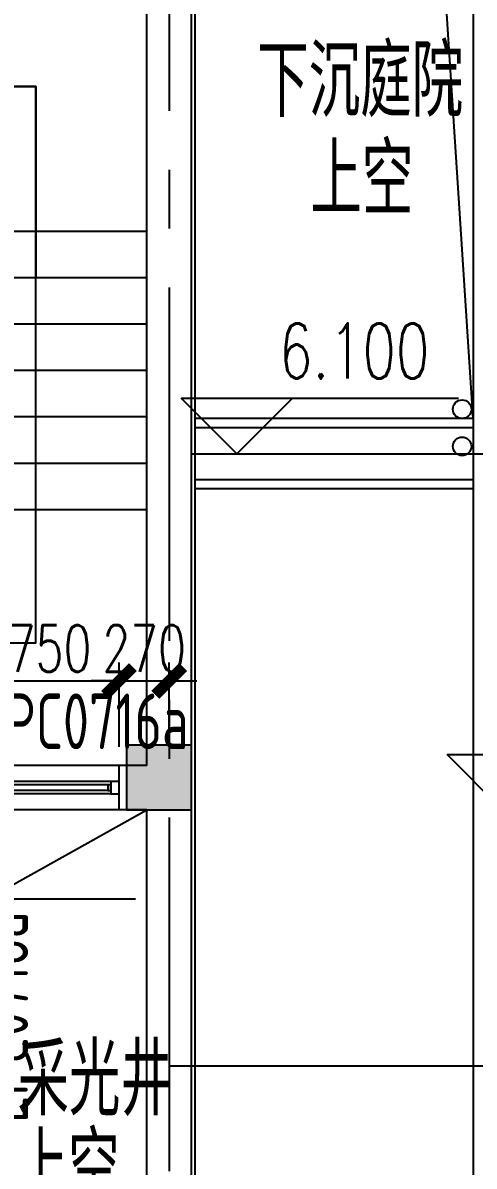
# Model space of a CAD drawing. Extents: x 296441 to 853063, y 459050 to 1117990.
# Drawn here: x 619309 to 621743, y 571787 to 577950 of the extents above; entities that cross this region are included whole.
import ezdxf

# ---------------------------------------------------------------- set-up
doc = ezdxf.new("R2010")
doc.units = 0
doc.header["$LTSCALE"] = 1000
doc.linetypes.add('14-GRID$0$CENTER2', pattern=[28.575, 19.05, -3.175, 3.175, -3.175])
for name, color, linetype in [('0-COL-H1', 170, 'Continuous'), ('14-GRID$0$G-GRID', 9, '14-GRID$0$CENTER2'), ('A-FL01$0$G-FL01$0$A-OVLK', 140, 'Continuous'), ('A-FL01$0$G-FL01$0$A-SECT-WIND', 155, 'Continuous'), ('A-FL01$0$G-FL01$0$A-SECT-WOOD', 17, 'Continuous'), ('A-ROOF', 2, 'Continuous'), ('D-PLAN-ROOF$0$A-ROOF', 2, 'Continuous'), ('D-TEXT-FL01-mi$0$A-ROOM-IDEN', 4, 'Continuous'), ('D-TEXT-FL01-mi$0$A-WIND-IDEN', 33, 'Continuous'), ('DIM_ELEV', 3, 'Continuous'), ('DZ-TEXT-FL01$0$A-ROOM-IDEN', 4, 'Continuous'), ('E2-E3-FL03$0$E1-FL03$0$A-HOLE', 211, 'Continuous'), ('E2-E3-FL03$0$E1-FL03$0$A-OVLK', 140, 'Continuous'), ('E2-E3-RF$0$E1-FL03$0$A-OVLK', 140, 'Continuous'), ('E_OTHER', 7, 'Continuous'), ('G-FL01$0$A-HOLE', 211, 'Continuous'), ('G-FL03$0$$0$A-SECT-FNSH', 6, 'Continuous'), ('G-FL03$0$A-ANNO-ARRW', 2, 'Continuous'), ('G-FL03$0$A-STRS', 4, 'Continuous'), ('PUB_TEXT', 7, 'Continuous'), ('WALL', 242, 'Continuous'), ('ZT1_Dim---标注---PM、LM、DY、JD', 252, 'Continuous')]:
    doc.layers.add(name, color=color, linetype=linetype)
doc.layers.add('E2-E3-FL03$0$E1-FL03$0$P-SEWG-EQPM', color=4, linetype='Continuous', lineweight=0)
doc.styles.add('_TCH_DIM', font='SIMPLEX', dxfattribs={"bigfont": 'GBCBIG'})
doc.styles.add('E2-E3-FL03$0$E1-FL03$0$Standard', font='')
doc.styles.get("Standard").update_dxf_attribs({"font": 'gbenor.shx', "bigfont": 'gbcbig.shx'})
doc.styles.add('ZT-DIMSTYLE', font='ROMANS.shx', dxfattribs={"width": 0.7, "bigfont": 'CHINESE.shx'})
doc.styles.get('E2-E3-FL03$0$E1-FL03$0$Standard').set_extended_font_data('SimSun')
doc.dimstyles.new('ZT-DIM100', dxfattribs={"dimscale": 100, "dimtxt": 2.5, "dimasz": 1.5, "dimexe": 1, "dimexo": 1, "dimgap": 0.5, "dimtad": 1, "dimdec": 0, "dimdsep": 46, "dimtxsty": 'ZT-DIMSTYLE', "dimblk": 'ARCHTICK', "dimcen": 2.5, "dimclrd": 175, "dimclre": 175, "dimclrt": 7, "dimazin": 2, "dimtfac": 1, "dimtix": 1, "dimtmove": 2, "dimatfit": 3, "dimfxl": 0, "dimarcsym": 0})

# ---------------------------------------------------------------- blocks, each defined once
blk = doc.blocks.new('QWEFRF')
at = {"layer": 'D-TEXT-FL01-mi$0$A-ROOM-IDEN'}
for s, p in [('采光井', (769126.3, 413054.2)), ('上空', (769121.7, 412576.4))]:
    blk.add_text(s, height=385.82, dxfattribs=at).set_placement(p)
at = {"layer": 'D-TEXT-FL01-mi$0$A-WIND-IDEN', "color": 2, "width": 0.8}
blk.add_text('LPC0716a', height=300, dxfattribs=at).set_placement((768909.4, 415028.3))
blk.add_text('LPC0716a', height=300, rotation=90, dxfattribs=at).set_placement((769183.3, 413012.5))
blk = doc.blocks.new('cgc')
at = {"layer": 'A-FL01$0$G-FL01$0$A-OVLK', "extrusion": (2.78234e-21, 2.27195e-05, 1)}
for p, q in [((221442.7, 260767.6), (220692.7, 260767.6)), ((221442.7, 260527.6), (220692.7, 260527.6))]:
    blk.add_line(p, q, dxfattribs=at)
at = {"layer": 'A-FL01$0$G-FL01$0$A-SECT-WIND', "extrusion": (2.78234e-21, 2.27195e-05, 1)}
for p, q in [((221397.7, 260680.1), (220737.7, 260680.1)), ((221382.7, 260662.6), (220752.7, 260662.6)), ((221382.7, 260632.6), (220752.7, 260632.6)), ((221397.7, 260615.1), (220737.7, 260615.1))]:
    blk.add_line(p, q, dxfattribs=at)
at = {"layer": 'A-FL01$0$G-FL01$0$A-SECT-WOOD', "extrusion": (2.78234e-21, 2.27195e-05, 1), "elevation": 3.9}
for points in [[(220692.7, 260680.1), (220737.7, 260680.1), (220737.7, 260615.1), (220692.7, 260615.1)], [(221442.7, 260680.1), (221397.7, 260680.1), (221397.7, 260615.1), (221442.7, 260615.1)], [(220752.7, 260662.6), (220752.7, 260632.6), (220737.7, 260632.6), (220737.7, 260662.6)], [(221382.7, 260662.6), (221382.7, 260632.6), (221397.7, 260632.6), (221397.7, 260662.6)]]:
    blk.add_lwpolyline(points, close=True, dxfattribs=at)
blk = doc.blocks.new('G1三层')
at = {"layer": 'G-FL01$0$A-HOLE'}
blk.add_lwpolyline([(768866, 412341.8), (769035.2, 414259.8), (769826, 414701.8)], dxfattribs=at)
at = {"layer": 'G-FL03$0$$0$A-SECT-FNSH'}
blk.add_line((770086, 408021.8), (770086, 419461.8), dxfattribs=at)
at = {"layer": 'G-FL03$0$A-ANNO-ARRW', "extrusion": (2.78234e-21, 2.27195e-05, 1), "elevation": -9.3}
for points in [[(767376, 418601.8), (769226, 418601.8), (769226, 417571.8)], [(767376, 415601.8), (769226, 415601.8), (769226, 418601.8), (767376, 418601.8)], [(767376, 415601.8), (769226, 415601.8), (769226, 417406.8)]]:
    blk.add_lwpolyline(points, dxfattribs=at)
at = {"layer": 'G-FL03$0$A-STRS', "ltscale": 0.1, "extrusion": (2.78234e-21, 2.27195e-05, 1)}
for p, q in [((768726, 417821.8), (769826, 417821.8)), ((768726, 417571.8), (769826, 417571.8)), ((768726, 417321.8), (769826, 417321.8)), ((768726, 417071.8), (769826, 417071.8)), ((768726, 416821.8), (769826, 416821.8)), ((768726, 416571.8), (769826, 416571.8)), ((768726, 416321.8), (769826, 416321.8))]:
    blk.add_line(p, q, dxfattribs=at)
at = {"layer": 'WALL', "extrusion": (8.34702e-21, 4.5439e-05, 1)}
for p, q in [((770066, 407901.8), (770066, 419441.8)), ((769826, 414941.8), (769826, 419201.8)), ((769826, 414941.8), (769676, 414941.8)), ((769826, 414701.8), (769676, 414701.8)), ((769826, 412341.8), (769826, 414701.8))]:
    blk.add_line(p, q, dxfattribs=at)
at = {"layer": 'WALL'}
blk.add_line((769676, 414701.8), (769676, 414941.8), dxfattribs=at)
blk.add_blockref('cgc', (548233.3, 154174.2))
blk = doc.blocks.new('TTTTT')
at = {"layer": 'D-PLAN-ROOF$0$A-ROOF', "color": 8}
for p, q in [((1574464.1, 585392.1), (1573134.1, 585392.1)), ((1574464.1, 585342.1), (1573134.1, 585342.1)), ((1574464.1, 585342.1), (1573134.1, 585342.1)), ((1574464.1, 585062.1), (1573134.1, 585062.1)), ((1574464.1, 585062.1), (1573134.1, 585062.1)), ((1574464.1, 585012.1), (1573134.1, 585012.1)), ((1574464.1, 585012.1), (1573134.1, 585012.1))]:
    blk.add_line(p, q, dxfattribs=at)
blk.add_lwpolyline([(1574464.1, 585392.1), (1574093.4, 591082.1), (1573134.1, 591362.1)], dxfattribs=at)
for centre in [(1574404.1, 585442.1), (1574404.1, 585442.1), (1574404.1, 585242.1)]:
    blk.add_circle(centre, 50, dxfattribs=at)
at = {"layer": 'E2-E3-RF$0$E1-FL03$0$A-OVLK'}
blk.add_line((1574464.1, 585392.1), (1573134.1, 585392.1), dxfattribs=at)
blk = doc.blocks.new('555Y')
at = {"layer": 'E2-E3-FL03$0$E1-FL03$0$A-HOLE'}
blk.add_lwpolyline([(659443.9, 93913.4), (659073.2, 99603.4), (657943.9, 99883.4)], dxfattribs=at)
at = {"layer": 'E2-E3-FL03$0$E1-FL03$0$A-OVLK'}
for p, q in [((659443.9, 93913.4), (657943.9, 93913.4)), ((659443.9, 93863.4), (657943.9, 93863.4)), ((659443.9, 93583.4), (657943.9, 93583.4)), ((659443.9, 93533.4), (657943.9, 93533.4))]:
    blk.add_line(p, q, dxfattribs=at)
blk.add_lwpolyline([(660663.9, 98083.4), (659443.9, 98083.4), (659443.9, 89663.4), (663663.9, 89663.4)], dxfattribs=at)
at = {"layer": 'E2-E3-FL03$0$E1-FL03$0$P-SEWG-EQPM'}
blk.add_circle((659383.9, 93963.4), 50, dxfattribs=at)
at = {"style": 'E2-E3-FL03$0$E1-FL03$0$Standard', "text_generation_flag": 4, "flags": 9}
for tag in ['XSIZE', 'YSIZE']:
    blk.add_attdef(tag, (662673.9, 95823.4, 0), '', height=0.5, rotation=90, dxfattribs=at)
blk = doc.blocks.new('GG34')
at = {"layer": 'DIM_ELEV'}
for p, q in [((820908, 418292.8), (820608, 418592.8)), ((820608, 418592.8), (822104, 418592.8)), ((820908, 418292.8), (821208, 418592.8)), ((822341.4, 416370.8), (822041.4, 416670.8)), ((822041.4, 416670.8), (823537.4, 416670.8))]:
    blk.add_line(p, q, dxfattribs=at)
at = {"layer": 'DZ-TEXT-FL01$0$A-ROOM-IDEN'}
blk.add_text('下沉庭院', height=385.82, dxfattribs=at).set_placement((821017.8, 420108.2))
at = {"layer": 'PUB_TEXT', "style": '_TCH_DIM', "width": 0.705882}
blk.add_text('6.100', height=297.5, dxfattribs=at).set_placement((821136.1, 418697.8))
blk = doc.blocks.new('_ArchTick')
at = {"color": 0, "linetype": 'ByBlock', "const_width": 0.4}
blk.add_lwpolyline([(-0.5, -0.5), (0.5, 0.5)], dxfattribs=at)
blk = doc.blocks.new('*D1843')
at = {"layer": 'Defpoints', "color": 0, "ltscale": 1000, "transparency": 16777216}
for p in [(620098.5, 574402.4), (619828.5, 573947.2), (620098.5, 573947.2)]:
    blk.add_point(p, dxfattribs=at)
at = {"layer": 'ZT1_Dim---标注---PM、LM、DY、JD', "color": 175, "linetype": 'ByBlock', "lineweight": -2, "ltscale": 1000, "transparency": 16777216}
for p, q in [((619828.5, 574047.2), (619828.5, 574502.4)), ((620098.5, 574047.2), (620098.5, 574502.4)), ((619828.5, 574402.4), (619678.5, 574402.4)), ((619828.5, 574402.4), (620098.5, 574402.4)), ((620098.5, 574402.4), (620248.5, 574402.4))]:
    blk.add_line(p, q, dxfattribs=at)
at = {"layer": 'ZT1_Dim---标注---PM、LM、DY、JD', "color": 175, "lineweight": -2, "ltscale": 1000, "transparency": 16777216, "xscale": 150, "yscale": 150, "zscale": 150}
blk.add_blockref('_ArchTick', (619828.5, 574402.4), dxfattribs=at)
at = {"layer": 'ZT1_Dim---标注---PM、LM、DY、JD', "color": 175, "lineweight": -2, "ltscale": 1000, "transparency": 16777216, "xscale": 150, "yscale": 150, "zscale": 150, "rotation": 180}
blk.add_blockref('_ArchTick', (620098.5, 574402.4), dxfattribs=at)
at = {"layer": 'ZT1_Dim---标注---PM、LM、DY、JD', "color": 7, "ltscale": 1000, "transparency": 16777216, "insert": (619963.5, 574577.4), "char_height": 250, "attachment_point": 5, "style": 'ZT-DIMSTYLE'}
blk.add_mtext('270', dxfattribs=at)
blk = doc.blocks.new('*D1844')
at = {"layer": 'Defpoints', "color": 0, "ltscale": 1000, "transparency": 16777216}
for p in [(619828.5, 574402.4), (619078.5, 573947.2), (619828.5, 573947.2)]:
    blk.add_point(p, dxfattribs=at)
at = {"layer": 'ZT1_Dim---标注---PM、LM、DY、JD', "color": 175, "linetype": 'ByBlock', "lineweight": -2, "ltscale": 1000, "transparency": 16777216}
for p, q in [((619078.5, 574047.2), (619078.5, 574502.4)), ((619828.5, 574047.2), (619828.5, 574502.4)), ((619078.5, 574402.4), (619828.5, 574402.4))]:
    blk.add_line(p, q, dxfattribs=at)
at = {"layer": 'ZT1_Dim---标注---PM、LM、DY、JD', "color": 175, "lineweight": -2, "ltscale": 1000, "transparency": 16777216, "xscale": 150, "yscale": 150, "zscale": 150, "rotation": 180}
blk.add_blockref('_ArchTick', (619078.5, 574402.4), dxfattribs=at)
at = {"layer": 'ZT1_Dim---标注---PM、LM、DY、JD', "color": 175, "lineweight": -2, "ltscale": 1000, "transparency": 16777216, "xscale": 150, "yscale": 150, "zscale": 150}
blk.add_blockref('_ArchTick', (619828.5, 574402.4), dxfattribs=at)
at = {"layer": 'ZT1_Dim---标注---PM、LM、DY、JD', "color": 7, "ltscale": 1000, "transparency": 16777216, "insert": (619453.5, 574577.4), "char_height": 250, "attachment_point": 5, "style": 'ZT-DIMSTYLE'}
blk.add_mtext('750', dxfattribs=at)

msp = doc.modelspace()

# ---------------------------------------------------------------- linework, layer by layer
at = {"layer": '0-COL-H1'}
msp.add_lwpolyline([(620218.5, 574057.2), (619868.5, 574057.2), (619868.5, 573707.2), (620218.5, 573707.2)], close=True, dxfattribs=at)
at = {"layer": '0-COL-H1', "color": 254}
msp.add_solid([(619868.5, 573707.2), (619868.5, 574057.2), (620218.5, 573707.2), (620218.5, 574057.2)], dxfattribs=at)
at = {"layer": '14-GRID$0$G-GRID', "color": 8, "ltscale": 0.1}
for p, q in [((620098.5, 590811), (620098.5, 558052.5)), ((620218.5, 575627.2), (674432.5, 575627.2)), ((595151, 573227.2), (620098.5, 573227.2)), ((620098.5, 572327.2), (674432.5, 572327.2))]:
    msp.add_line(p, q, dxfattribs=at)

# ---------------------------------------------------------------- block references
for name, p in [('QWEFRF', (-149846.1, 159006.8, 18.5)), ('G1三层', (-149847.6, 159005.4))]:
    msp.add_blockref(name, p)
at = {"layer": 'A-ROOF'}
msp.add_blockref('TTTTT', (-952725.6, -9574.8), dxfattribs=at)
at = {"layer": 'E_OTHER'}
for name, p in [('GG34', (-200444.3, 157334.5, 0)), ('555Y', (-37705.4, 481903.8))]:
    msp.add_blockref(name, p, dxfattribs=at)

# ---------------------------------------------------------------- texts
at = {"layer": 'DZ-TEXT-FL01$0$A-ROOM-IDEN'}
msp.add_text('上空', height=385.82, dxfattribs=at).set_placement((620860.3, 576913))

# ---------------------------------------------------------------- dimensions: what is measured, and where the dimension line sits
at = {"layer": 'ZT1_Dim---标注---PM、LM、DY、JD', "ltscale": 1000}
for base, p1, p2, picture, middle in [((619828.5, 574402.4), (619078.5, 573947.2), (619828.5, 573947.2), '*D1844', (619453.5, 574577.4)), ((620098.5, 574402.4), (619828.5, 573947.2), (620098.5, 573947.2), '*D1843', (619963.5, 574577.4))]:
    dim = msp.add_linear_dim(base=base, p1=p1, p2=p2, dimstyle='ZT-DIM100', dxfattribs=at)
    dim.commit()
    dim.dimension.update_dxf_attribs({"geometry": picture, "text_midpoint": middle})

doc.saveas('drawing.dxf')
